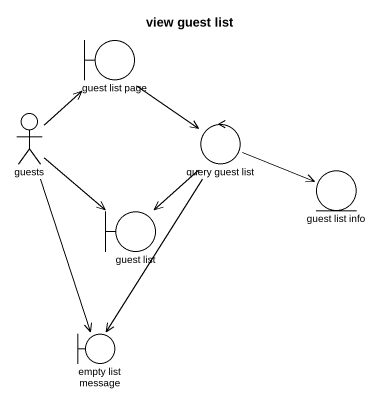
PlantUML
@startuml
title view guest list
boundary "guest list page" as guest_list_page
actor guests
control "query guest list" as query_guest_list
entity "guest list info" as guest_list_info
boundary "guest list" as guest_list
boundary "empty list message" as empty_list_message
guest_list_page --> query_guest_list
guests -up-> guest_list_page
guests --> guest_list
guests --> empty_list_message
query_guest_list -right-> guest_list_info
query_guest_list --> guest_list
query_guest_list --> empty_list_message
@enduml
